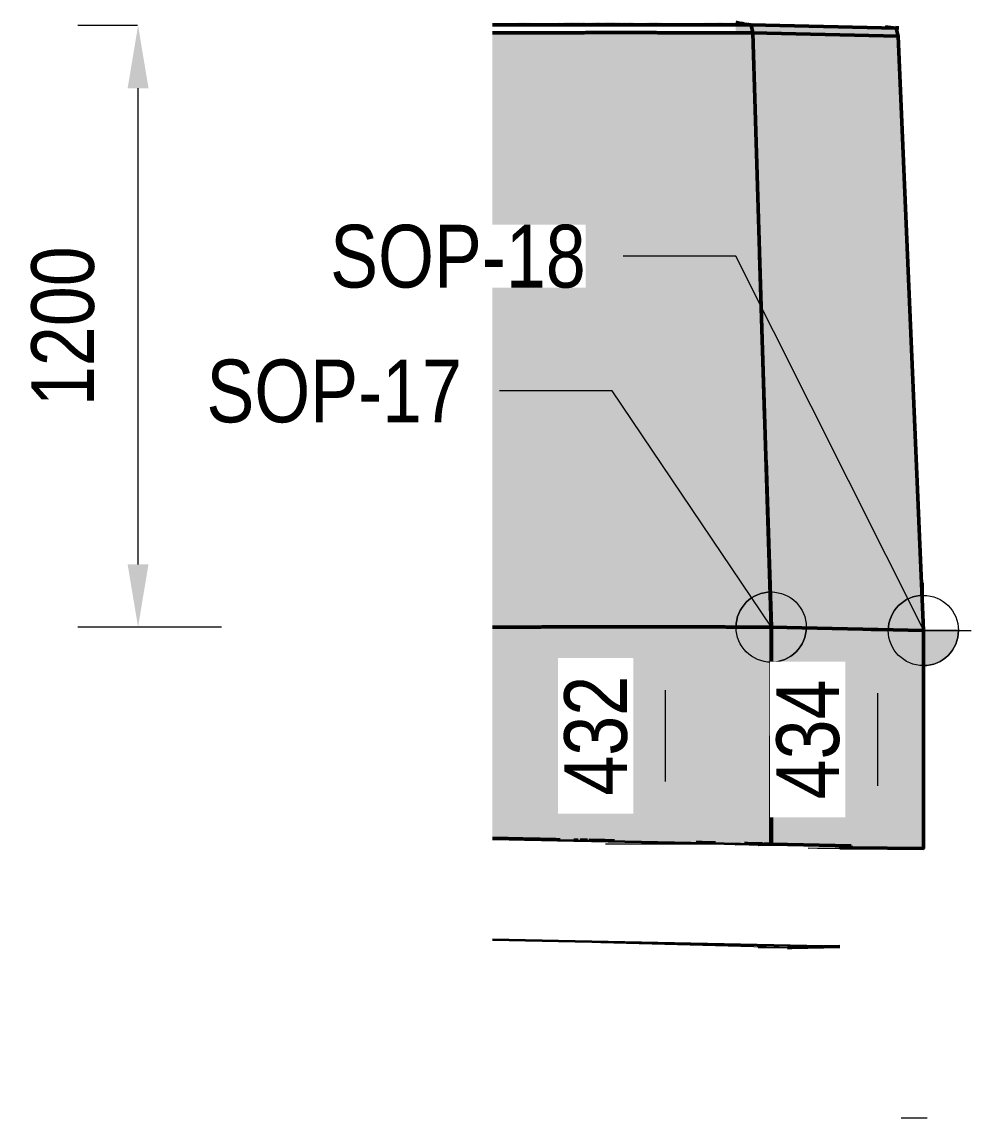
# Model space of a CAD drawing. Header units: metres. Extents: x 0 to 258, y 3 to 25.
# Drawn here: x 61.204 to 63.096, y 21.248 to 23.433 of the extents above; entities that cross this region are included whole.
import ezdxf

# ---------------------------------------------------------------- set-up
doc = ezdxf.new("R2010")
doc.units = ezdxf.units.M
doc.linetypes.add('JacobsDash', pattern=[0.0045, 0.003, -0.0015])
doc.layers.get('Defpoints').update_dxf_attribs({"color": 41})
for name, color, linetype, lineweight in [('A-ANNO-DIMS', 7, 'Continuous', 9), ('A-ANNO-NOTE', 7, 'Continuous', 9), ('A-FLOR', 7, 'Continuous', 50), ('A-FLOR-HDLN', 7, 'JacobsDash', 18), ('G-ANNO-TEXT', 7, 'Continuous', 9), ('S-FNDN', 7, 'Continuous', 50)]:
    doc.layers.add(name, color=color, linetype=linetype, lineweight=lineweight)
doc.styles.add('Arial Narrow_2', font='ARIALN.TTF', dxfattribs={"height": 0.125})
doc.styles.add('Arial Narrow_3', font='ARIALN.TTF', dxfattribs={"height": 0.125})
doc.dimstyles.new('Dimension_Standard_O__mm_', dxfattribs={"dimscale": 0.3048, "dimtxt": 0.127929, "dimasz": 0.410105, "dimexe": 0.393701, "dimexo": 0.246063, "dimgap": 0.246063, "dimtad": 1, "dimdec": 0, "dimlfac": 1000, "dimzin": 0, "dimdsep": 46, "dimtxsty": 'Arial Narrow_2', "dimsah": 1, "dimcen": 0.09, "dimaunit": 1, "dimadec": 4, "dimazin": 0, "dimtfac": 1, "dimtdec": 4, "dimtix": 1, "dimtmove": 0, "dimatfit": 3, "dimfxl": 1, "dimtvp": 1, "dimtfill": 1, "dimtolj": 1, "dimtzin": 0, "dimlwd": 18, "dimlwe": 18, "dimarcsym": 2})
doc.dimstyles.new('Dimension_Standard_O__mm__1', dxfattribs={"dimscale": 0.3048, "dimtxt": 0.127929, "dimasz": 0.410105, "dimexe": 0.393701, "dimexo": 0.246063, "dimgap": 0.246063, "dimtad": 1, "dimdec": 0, "dimlfac": 1000, "dimzin": 0, "dimdsep": 46, "dimtxsty": 'Arial Narrow_3', "dimsah": 1, "dimcen": 0.09, "dimaunit": 1, "dimadec": 4, "dimazin": 0, "dimtfac": 1, "dimtdec": 4, "dimtix": 1, "dimtmove": 0, "dimatfit": 3, "dimfxl": 1, "dimtvp": 1, "dimtfill": 1, "dimtolj": 1, "dimtzin": 0, "dimlwd": 18, "dimlwe": 18, "dimarcsym": 2})

# ---------------------------------------------------------------- blocks, each defined once
blk = doc.blocks.new('30_SFD_XSO_GeometryDataPoint_xyz_CS - 30_SFD_XSO_GeometryDataPoint_xyz_CS-4773378-Section 183')
at = {"layer": 'S-FNDN', "color": 252, "linetype": 'JacobsDash', "lineweight": 18, "true_color": 0x888888}
blk.add_line((1234.679, 21.2485), (1234.6275, 21.2485), dxfattribs=at)
blk = doc.blocks.new('CS_SYMB_SETOUT POINT - 5mm-2022283-Section 183')
at = {"layer": 'A-ANNO-NOTE'}
h = blk.add_hatch(color=256, dxfattribs=at)
edge = h.paths.add_edge_path()
edge.add_line((1234.3684, 22.2971), (1234.3684, 22.2271))
edge.add_line((1234.3684, 22.2271), (1234.2984, 22.2271))
edge.add_arc((1234.3684, 22.2271), 0.07, 90, 180, ccw=False)
h = blk.add_hatch(color=256, dxfattribs=at)
edge = h.paths.add_edge_path()
edge.add_line((1234.3684, 22.1571), (1234.3684, 22.2271))
edge.add_line((1234.3684, 22.2271), (1234.4384, 22.2271))
edge.add_arc((1234.3684, 22.2271), 0.07, 270, 360, ccw=False)
for p, q in [((1234.3684, 22.1321), (1234.3684, 22.3221)), ((1234.3684, 22.2271), (1234.3684, 22.2971)), ((1234.2734, 22.2271), (1234.4634, 22.2271)), ((1234.2984, 22.2271), (1234.3684, 22.2271)), ((1234.4384, 22.2271), (1234.3684, 22.2271)), ((1234.3684, 22.2271), (1234.3684, 22.1571))]:
    blk.add_line(p, q, dxfattribs=at)
blk.add_circle((1234.3684, 22.2271), 0.07, dxfattribs=at)
for start, end in [(90, 180), (270, 360)]:
    blk.add_arc((1234.3684, 22.2271), 0.07, start, end, dxfattribs=at)
blk = doc.blocks.new('DIMBLOCK18-Section 183')
at = {"layer": 'A-ANNO-DIMS', "color": 0, "lineweight": 18, "transparency": 16777216}
for p, q in [((61.4341, 23.4262), (61.3153, 23.4262)), ((61.4353, 22.3521), (61.4353, 23.3012)), ((61.6019, 22.2271), (61.3153, 22.2271))]:
    blk.add_line(p, q, dxfattribs=at)
at = {"layer": 'A-ANNO-DIMS', "color": 0, "transparency": 16777216}
for points in [[(61.4145, 23.3012), (61.4561, 23.3012), (61.4353, 23.4262)], [(61.4145, 22.3521), (61.4561, 22.3521), (61.4353, 22.2271)]]:
    blk.add_solid(points, dxfattribs=at)
at = {"layer": 'Defpoints', "color": 0, "transparency": 16777216}
for p in [(61.4353, 23.4262), (61.5091, 23.4262), (61.6769, 22.2271)]:
    blk.add_point(p, dxfattribs=at)
at = {"layer": 'A-ANNO-DIMS', "color": 0, "lineweight": 18, "transparency": 16777216, "insert": (61.2858, 22.8267), "char_height": 0.125, "width": 0.380132, "attachment_point": 5, "rotation": 90, "style": 'Arial Narrow_3', "bg_fill": 3, "box_fill_scale": 1.1, "bg_fill_color": 256, "bg_fill_true_color": 13158600, "bg_fill_transparency": 0}
blk.add_mtext('\\A1;\u200c1200', dxfattribs=at)
blk = doc.blocks.new('DIMBLOCK19-Section 183')
at = {"layer": 'A-ANNO-DIMS', "color": 0, "lineweight": 18, "transparency": 16777216}
for p, q in [((62.599, 22.2266), (62.3668, 22.2266)), ((62.4868, 21.9195), (62.4868, 22.1016)), ((62.599, 21.7945), (62.3668, 21.7945))]:
    blk.add_line(p, q, dxfattribs=at)
at = {"layer": 'A-ANNO-DIMS', "color": 0, "transparency": 16777216}
for points in [[(62.466, 22.1016), (62.5077, 22.1016), (62.4868, 22.2266)], [(62.466, 21.9195), (62.5077, 21.9195), (62.4868, 21.7945)]]:
    blk.add_solid(points, dxfattribs=at)
at = {"layer": 'Defpoints', "color": 0, "transparency": 16777216}
for p in [(62.4868, 22.2266), (62.674, 22.2266), (62.674, 21.7945)]:
    blk.add_point(p, dxfattribs=at)
at = {"layer": 'A-ANNO-DIMS', "color": 0, "lineweight": 18, "transparency": 16777216, "insert": (62.348, 22.0105), "char_height": 0.125, "width": 0.285099, "attachment_point": 5, "rotation": 90, "style": 'Arial Narrow_2', "bg_fill": 3, "box_fill_scale": 1.1, "bg_fill_color": 256, "bg_fill_true_color": 13158600, "bg_fill_transparency": 0}
blk.add_mtext('\\A1;432', dxfattribs=at)
blk = doc.blocks.new('DIMBLOCK20-Section 183')
at = {"layer": 'A-ANNO-DIMS', "color": 0, "lineweight": 18, "transparency": 16777216}
for p, q in [((62.8962, 22.2203), (63.0296, 22.2203)), ((62.9096, 21.911), (62.9096, 22.0953)), ((62.9255, 21.786), (62.7896, 21.786))]:
    blk.add_line(p, q, dxfattribs=at)
at = {"layer": 'A-ANNO-DIMS', "color": 0, "transparency": 16777216}
for points in [[(62.8888, 22.0953), (62.9304, 22.0953), (62.9096, 22.2203)], [(62.8888, 21.911), (62.9304, 21.911), (62.9096, 21.786)]]:
    blk.add_solid(points, dxfattribs=at)
at = {"layer": 'Defpoints', "color": 0, "transparency": 16777216}
for p in [(62.8212, 22.2203), (62.9096, 22.2203), (63.0005, 21.786)]:
    blk.add_point(p, dxfattribs=at)
at = {"layer": 'A-ANNO-DIMS', "color": 0, "lineweight": 18, "transparency": 16777216, "insert": (62.7708, 22.0031), "char_height": 0.125, "width": 0.285099, "attachment_point": 5, "rotation": 90, "style": 'Arial Narrow_2', "bg_fill": 3, "box_fill_scale": 1.1, "bg_fill_color": 256, "bg_fill_true_color": 13158600, "bg_fill_transparency": 0}
blk.add_mtext('\\A1;434', dxfattribs=at)

msp = doc.modelspace()

# ---------------------------------------------------------------- hatches: boundary and pattern name
at = {"layer": 'A-FLOR', "true_color": 0xc0c0c0}
h = msp.add_hatch(color=9, dxfattribs=at)
h.paths.add_polyline_path([(62.2014, 23.4296), (62.207, 23.4298), (62.2015, 23.4296)])
h.paths.add_polyline_path([(62.1691, 23.4279), (62.1692, 23.4277), (62.179, 23.4279), (62.2192, 23.4302), (62.2141, 23.43), (62.2116, 23.4304), (62.1929, 23.4296), (62.1691, 23.4279)])
h.paths.add_polyline_path([(62.1577, 23.4272), (62.167, 23.4277), (62.1601, 23.4274)])
h.paths.add_polyline_path([(62.6304, 23.4273), (62.648, 23.4286), (62.6237, 23.4321), (62.6237, 23.4321), (62.5955, 23.4315), (62.5995, 23.4322), (62.5948, 23.4322), (62.586, 23.432), (62.5762, 23.4319), (62.5745, 23.4321), (62.5169, 23.4287), (62.5107, 23.4285), (62.4987, 23.4276), (62.5107, 23.428), (62.5443, 23.4289), (62.5443, 23.4285), (62.5461, 23.4284), (62.556, 23.4285), (62.5571, 23.4282), (62.5553, 23.4276), (62.5632, 23.4281), (62.5595, 23.4273), (62.5686, 23.4278), (62.5691, 23.4281), (62.5745, 23.4279), (62.5748, 23.4278), (62.6182, 23.4286), (62.6215, 23.4283), (62.6267, 23.4284), (62.6266, 23.4278), (62.6253, 23.4273), (62.6377, 23.4277)])
h.paths.add_polyline_path([(62.1953, 23.4279), (62.1988, 23.4279), (62.1956, 23.4279)])
h.paths.add_polyline_path([(62.1894, 23.4273), (62.1989, 23.4278), (62.1942, 23.4276)])
h.paths.add_polyline_path([(62.1942, 23.4273), (62.1966, 23.4273), (62.1956, 23.4274)])
h.paths.add_polyline_path([(62.1989, 23.4273), (62.2091, 23.4279), (62.2091, 23.4279)])
h.paths.add_polyline_path([(62.2163, 23.4279), (62.2167, 23.4278), (62.2226, 23.4284)])
h.paths.add_polyline_path([(62.2059, 23.4273), (62.2094, 23.4274), (62.2091, 23.4275)])
h.paths.add_polyline_path([(62.2149, 23.4273), (62.2235, 23.4278), (62.215, 23.4273)])
h.paths.add_polyline_path([(62.2889, 23.4325), (62.2918, 23.4333), (62.2918, 23.4333), (62.2608, 23.4314), (62.2889, 23.4325)])
h.paths.add_polyline_path([(62.2576, 23.428), (62.2577, 23.4278), (62.3221, 23.4317), (62.3269, 23.4327), (62.328, 23.4333), (62.319, 23.4328), (62.3188, 23.4325), (62.3038, 23.4321), (62.2995, 23.432), (62.3054, 23.4328), (62.3043, 23.4333), (62.2819, 23.4314), (62.2823, 23.4312), (62.2891, 23.4311), (62.2827, 23.4304), (62.2649, 23.4292), (62.2762, 23.4292), (62.2577, 23.428)])
h.paths.add_polyline_path([(62.2475, 23.4273), (62.2557, 23.4278), (62.2497, 23.4275)])
h.paths.add_polyline_path([(62.5339, 23.4274), (62.5399, 23.4279), (62.5333, 23.4274)])
h.paths.add_polyline_path([(62.2676, 23.4274), (62.2932, 23.4283), (62.2932, 23.4278), (62.3333, 23.4294), (62.3523, 23.4307), (62.352, 23.4302), (62.3546, 23.4302), (62.3397, 23.4285), (62.3466, 23.4289), (62.4053, 23.4318), (62.4015, 23.432), (62.4086, 23.433), (62.3936, 23.4325), (62.3875, 23.4327), (62.3838, 23.4329), (62.3744, 23.433), (62.3628, 23.4327), (62.3564, 23.4326), (62.3554, 23.4332), (62.3512, 23.433), (62.3292, 23.4314), (62.3276, 23.4318), (62.2816, 23.4285), (62.27, 23.4277), (62.2653, 23.4274)])
h.paths.add_polyline_path([(62.2749, 23.4274), (62.285, 23.4279), (62.2762, 23.4274)])
h.paths.add_polyline_path([(62.2918, 23.4274), (62.3019, 23.4279), (62.2966, 23.4276)])
h.paths.add_polyline_path([(62.3063, 23.4274), (62.3158, 23.4279), (62.3064, 23.4274)])
h.paths.add_polyline_path([(62.4864, 23.4274), (62.5071, 23.4291), (62.5021, 23.4289), (62.5018, 23.4291), (62.4841, 23.4274)])
h.paths.add_polyline_path([(62.3222, 23.4274), (62.3309, 23.428), (62.3303, 23.4279)])
h.paths.add_polyline_path([(62.3264, 23.4274), (62.3346, 23.4279), (62.3309, 23.4277)])
h.paths.add_polyline_path([(62.4889, 23.4288), (62.4933, 23.4292), (62.4897, 23.4289)])
h.paths.add_polyline_path([(62.5074, 23.4314), (62.5069, 23.4316), (62.507, 23.4314)])
h.paths.add_polyline_path([(62.4503, 23.4281), (62.4503, 23.4279), (62.4866, 23.4295), (62.4792, 23.4283), (62.4866, 23.4287), (62.5118, 23.431), (62.5114, 23.4312), (62.4527, 23.4285)])
h.paths.add_polyline_path([(62.3715, 23.4274), (62.3841, 23.4279), (62.4065, 23.4291), (62.4257, 23.4307), (62.4121, 23.43), (62.3702, 23.4274)])
h.paths.add_polyline_path([(62.3796, 23.4274), (62.389, 23.4279), (62.385, 23.4277)])
h.paths.add_polyline_path([(62.402, 23.428), (62.4018, 23.4274), (62.4145, 23.4279), (62.4261, 23.4287), (62.4285, 23.4295), (62.4317, 23.4301), (62.4257, 23.4298), (62.4119, 23.4292), (62.3954, 23.4281), (62.3986, 23.4279), (62.4003, 23.4279)])
h.paths.add_polyline_path([(62.4121, 23.4274), (62.4207, 23.428), (62.4115, 23.4274)])
h.paths.add_polyline_path([(62.1705, 23.4287), (62.1753, 23.4291), (62.1719, 23.4288)])
h.paths.add_polyline_path([(62.155, 23.4277), (62.1988, 23.4309), (62.1988, 23.431), (62.2166, 23.4326), (62.2166, 23.433), (62.1772, 23.4305), (62.1685, 23.4298), (62.1672, 23.4291), (62.1627, 23.4287), (62.1599, 23.4282)])
h.paths.add_polyline_path([(62.225, 23.4278), (62.2348, 23.4285), (62.2328, 23.4285), (62.2251, 23.4278)])
h.paths.add_polyline_path([(62.3622, 23.4279), (62.4216, 23.4316), (62.4199, 23.4319), (62.4257, 23.4331), (62.4243, 23.4331), (62.4015, 23.4314), (62.3622, 23.4279)])
h.paths.add_polyline_path([(62.305, 23.4286), (62.3107, 23.429), (62.3064, 23.4287)])
h.paths.add_polyline_path([(62.3107, 23.4288), (62.3266, 23.4306), (62.3315, 23.4311), (62.3337, 23.4307), (62.3309, 23.4303), (62.3174, 23.4292)])
h.paths.add_polyline_path([(62.1937, 23.4293), (62.196, 23.4296), (62.1956, 23.4294)])
h.paths.add_polyline_path([(62.3007, 23.4295), (62.3038, 23.4298), (62.3021, 23.4295)])
h.paths.add_polyline_path([(62.4134, 23.4304), (62.4113, 23.4306), (62.4125, 23.4303)])
h.paths.add_polyline_path([(62.1414, 23.4297), (62.1607, 23.4309), (62.1558, 23.431), (62.1414, 23.4297)])
h.paths.add_polyline_path([(62.2826, 23.4298), (62.2835, 23.43), (62.2835, 23.4299)])
h.paths.add_polyline_path([(62.4443, 23.4298), (62.4798, 23.4319), (62.4808, 23.4325), (62.4759, 23.4324), (62.4651, 23.4322), (62.4631, 23.4326), (62.4595, 23.4326), (62.448, 23.4315), (62.4487, 23.4309), (62.45, 23.4305)])
h.paths.add_polyline_path([(62.3855, 23.4299), (62.3856, 23.43), (62.3857, 23.4299)])
h.paths.add_polyline_path([(62.5712, 23.4303), (62.5731, 23.4307), (62.5745, 23.4306)])
h.paths.add_polyline_path([(62.4641, 23.4304), (62.4762, 23.4315), (62.4675, 23.431), (62.4636, 23.4306)])
h.paths.add_polyline_path([(62.5571, 23.4305), (62.5611, 23.4309), (62.561, 23.4309)])
h.paths.add_polyline_path([(62.3917, 23.4319), (62.3918, 23.4321), (62.3918, 23.4319)])
h = msp.add_hatch(color=9, dxfattribs=at)
h.paths.add_polyline_path([(62.6714, 21.7937), (62.6975, 21.7944), (62.6969, 22.2451), (62.6971, 22.2244), (62.6966, 21.7944), (62.6705, 21.7937)])
h.paths.add_polyline_path([(62.6662, 23.2033), (62.6662, 23.2033), (62.6637, 23.2814)])
h.paths.add_polyline_path([(62.661, 23.3669), (62.661, 23.3669), (62.6595, 23.4118), (62.6558, 23.4273), (62.6484, 23.428), (62.6266, 23.4273), (62.6266, 23.4117), (62.6595, 23.4116), (62.6599, 23.3986)])
h.paths.add_polyline_path([(62.6422, 23.4272), (62.6457, 23.4278), (62.6534, 23.4277), (62.651, 23.4275), (62.6427, 23.4272)])
for points in [[(62.946, 23.4207), (62.9241, 23.4236), (62.6287, 23.4317), (62.6562, 23.4272), (62.814, 23.4237)], [(62.9503, 23.4052), (62.946, 23.4207), (62.6563, 23.4272), (62.6601, 23.4117), (62.7911, 23.4087)], [(63.0005, 21.7873), (63.0024, 21.7873), (63.0024, 22.2361), (62.9508, 23.4215), (62.9447, 23.4217), (62.9447, 23.4209), (62.946, 23.4207), (62.9504, 23.4041), (63.0005, 22.2105), (63.0005, 21.7908)], [(62.9513, 23.4214), (62.9508, 23.422), (62.9508, 23.4215)], [(62.6971, 22.2271), (62.6908, 22.4317), (62.6688, 23.1428), (62.6682, 23.142), (62.6595, 23.4117), (62.1685, 23.4117), (62.1414, 23.4117), (62.1414, 22.2272), (62.6934, 22.2272)], [(63.0005, 22.2203), (62.9503, 23.4052), (62.6595, 23.4117), (62.6975, 22.2271), (62.9508, 22.2215)], [(63.0005, 21.786), (63.0005, 22.2203), (62.6975, 22.2271), (62.6975, 21.7944), (62.8568, 21.7908), (62.8568, 21.7871)], [(62.6705, 21.7937), (62.6869, 21.7946), (62.1655, 21.8055), (62.1414, 21.8054), (62.1414, 21.8044), (62.6632, 21.7939)], [(62.8313, 21.7905), (62.8568, 21.7908), (62.6917, 21.7942), (62.6828, 21.7935), (62.813, 21.7908)], [(62.8339, 21.787), (62.8568, 21.7871), (62.8568, 21.7908), (62.8339, 21.7899), (62.8339, 21.7872)], [(62.9241, 21.7854), (62.9889, 21.7861), (62.8339, 21.787), (62.8339, 21.786), (62.906, 21.7855)]]:
    msp.add_hatch(color=9, dxfattribs=at).paths.add_polyline_path(points)
h = msp.add_hatch(color=9, dxfattribs=at)
h.paths.add_polyline_path([(62.535, 21.7979), (62.535, 21.7979), (62.5351, 21.7988)])
h.paths.add_polyline_path([(62.6966, 21.7944), (62.6971, 22.2271), (62.1803, 22.2272), (62.1414, 22.2266), (62.1414, 21.806), (62.6213, 21.7961), (62.659, 21.7952), (62.659, 21.7952), (62.6917, 21.7945)])
h = msp.add_hatch(color=9, dxfattribs=at)
edge = h.paths.add_edge_path()
edge.add_line((63.0024, 21.7859), (63.0024, 21.7873))
edge.add_line((63.0024, 21.7873), (63.0005, 21.7867))
edge.add_line((63.0005, 21.7867), (63.0005, 21.786))
edge.add_line((63.0005, 21.786), (63.0005, 21.7859))

# ---------------------------------------------------------------- linework, layer by layer
at = {"layer": 'A-FLOR'}
for p, q in [((62.6266, 23.4321), (62.6422, 23.4295)), ((62.6276, 23.432), (62.6287, 23.4319)), ((62.6287, 23.4319), (62.6342, 23.431)), ((62.6365, 23.4306), (62.6385, 23.4303)), ((62.6403, 23.43), (62.6422, 23.4297)), ((62.6426, 23.4296), (62.6441, 23.4293)), ((62.6461, 23.429), (62.6479, 23.4287)), ((62.6495, 23.4285), (62.6515, 23.4282)), ((62.6518, 23.4281), (62.6526, 23.428)), ((62.6532, 23.4279), (62.6543, 23.4277)), ((62.6549, 23.4276), (62.6568, 23.4273)), ((62.6563, 23.4272), (62.946, 23.4207)), ((62.6572, 23.4272), (62.6604, 23.4117)), ((62.9455, 23.4208), (62.9241, 23.4236)), ((62.949, 23.4217), (62.9447, 23.4222)), ((62.9513, 23.4214), (62.949, 23.4217)), ((62.9503, 23.4052), (62.6595, 23.4117)), ((62.6604, 23.4117), (62.6841, 22.6473)), ((62.946, 23.4207), (62.9503, 23.4052)), ((63.0005, 22.2203), (62.9503, 23.4052)), ((62.6737, 22.9689), (62.6852, 22.6105)), ((62.6852, 22.6104), (62.6971, 22.2271)), ((62.6869, 22.5595), (62.6975, 22.2271)), ((62.6971, 22.2271), (62.6966, 21.7944)), ((62.6975, 22.2271), (63.0005, 22.2203)), ((62.6975, 22.2271), (62.6975, 21.7944)), ((63.0005, 21.786), (63.0005, 22.2203)), ((62.6956, 21.7944), (62.6715, 21.7937)), ((62.6975, 21.7944), (62.6725, 21.7937)), ((62.6975, 21.7944), (62.8568, 21.7908)), ((62.8555, 21.7908), (62.8327, 21.7905)), ((62.8339, 21.787), (62.8568, 21.7871)), ((62.8568, 21.7908), (62.8568, 21.7871)), ((62.8568, 21.7871), (63.0005, 21.786)), ((63.0005, 21.7873), (63.0024, 21.7873)), ((62.7379, 21.5887), (62.7294, 21.5877)), ((62.8339, 21.5904), (62.7382, 21.5887))]:
    msp.add_line(p, q, dxfattribs=at)
at = {"layer": 'A-FLOR', "lineweight": 35}
for p, q in [((62.8339, 21.7904), (62.1414, 21.8044)), ((62.1414, 21.6044), (62.8339, 21.5904))]:
    msp.add_line(p, q, dxfattribs=at)
at = {"layer": 'A-FLOR', "lineweight": 18}
for p, q in [((62.358, 21.5986), (62.7382, 21.5887)), ((62.6711, 21.5888), (62.7365, 21.5887)), ((62.7373, 21.5887), (62.7095, 21.5881))]:
    msp.add_line(p, q, dxfattribs=at)
at = {"layer": 'A-FLOR'}
for points, knots in [([(62.1414, 23.4272), (62.1427, 23.4272), (62.1461, 23.4272), (62.154, 23.4272), (62.1621, 23.4272), (62.1684, 23.4273), (62.1697, 23.4273)], [0.852252434, 0.852252434, 0.852252434, 0.852252434, 0.853515625, 0.85546875, 0.859375, 0.860374919, 0.860374919, 0.860374919, 0.860374919]), ([(62.1697, 23.4273), (62.1709, 23.4273), (62.1746, 23.4273), (62.1834, 23.4273), (62.1951, 23.4273), (62.2041, 23.4273), (62.2082, 23.4273)], [0.86038141, 0.86038141, 0.86038141, 0.86038141, 0.86132812, 0.86328125, 0.8671875, 0.87071752, 0.87071752, 0.87071752, 0.87071752]), ([(62.2082, 23.4273), (62.2086, 23.4273), (62.2136, 23.4273), (62.2206, 23.4273), (62.2289, 23.4273), (62.2349, 23.4273), (62.2407, 23.4273), (62.2469, 23.4273), (62.2533, 23.4273), (62.2594, 23.4273), (62.2635, 23.4274), (62.2653, 23.4274)], [0.87072288, 0.87072288, 0.87072288, 0.87072288, 0.87109375, 0.875, 0.87695312, 0.87890625, 0.88085938, 0.8828125, 0.88476562, 0.88671875, 0.88816677, 0.88816677, 0.88816677, 0.88816677]), ([(62.2653, 23.4274), (62.2659, 23.4274), (62.2689, 23.4274), (62.2768, 23.4274), (62.2865, 23.4274), (62.2962, 23.4274), (62.3036, 23.4274), (62.3108, 23.4274), (62.32, 23.4274), (62.3286, 23.4274), (62.3366, 23.4274), (62.3446, 23.4274), (62.3546, 23.4274), (62.3681, 23.4274), (62.3799, 23.4274), (62.3897, 23.4274), (62.3973, 23.4274), (62.4048, 23.4274), (62.412, 23.4274), (62.419, 23.4274), (62.4279, 23.4274), (62.4364, 23.4274), (62.4443, 23.4274), (62.4521, 23.4274), (62.4622, 23.4274), (62.4733, 23.4274), (62.4827, 23.4274), (62.4901, 23.4274), (62.4976, 23.4274), (62.5048, 23.4274), (62.5118, 23.4274), (62.5184, 23.4274), (62.5245, 23.4274), (62.5301, 23.4274), (62.5337, 23.4274), (62.5352, 23.4274)], [0.88817065, 0.88817065, 0.88817065, 0.88817065, 0.88867188, 0.890625, 0.89453125, 0.89648438, 0.8984375, 0.90039062, 0.90234375, 0.90625, 0.90820312, 0.91015625, 0.9140625, 0.91796875, 0.921875, 0.92382812, 0.92578125, 0.92773438, 0.9296875, 0.93164062, 0.93359375, 0.9375, 0.93945312, 0.94140625, 0.9453125, 0.94921875, 0.95117188, 0.953125, 0.95507812, 0.95703125, 0.95898438, 0.9609375, 0.96289062, 0.96484375, 0.96638655, 0.96638655, 0.96638655, 0.96638655]), ([(62.5353, 23.4274), (62.5377, 23.4273), (62.5421, 23.4273), (62.5486, 23.4273), (62.5567, 23.4273), (62.5674, 23.4273), (62.5809, 23.4273), (62.592, 23.4273), (62.6009, 23.4273), (62.6074, 23.4273), (62.6137, 23.4273), (62.6192, 23.4273), (62.6239, 23.4273), (62.6288, 23.4273), (62.633, 23.4272), (62.6361, 23.4272)], [0.96639303, 0.96639303, 0.96639303, 0.96639303, 0.96875, 0.97070312, 0.97265625, 0.9765625, 0.98046875, 0.984375, 0.98632812, 0.98828125, 0.99023438, 0.9921875, 0.99316406, 0.99414062, 0.99609375, 0.99609375, 0.99609375, 0.99609375]), ([(62.6427, 23.4272), (62.6438, 23.4272), (62.648, 23.4272), (62.6524, 23.4272), (62.6557, 23.4272)], [0.997414752, 0.997414752, 0.997414752, 0.997414752, 0.998046875, 0.999751252, 0.999751252, 0.999751252, 0.999751252]), ([(62.6595, 23.4117), (62.6561, 23.4117), (62.6488, 23.4117), (62.639, 23.4117), (62.632, 23.4117), (62.6272, 23.4117), (62.6225, 23.4117), (62.6169, 23.4117), (62.6106, 23.4117), (62.6041, 23.4117), (62.5952, 23.4118), (62.5841, 23.4118), (62.5704, 23.4118), (62.5596, 23.4118), (62.5513, 23.4118), (62.5431, 23.4118), (62.535, 23.4118), (62.5269, 23.4118), (62.5207, 23.4118), (62.5141, 23.4118), (62.507, 23.4118), (62.4998, 23.4118), (62.4923, 23.4118), (62.4849, 23.4118), (62.4754, 23.4118), (62.4642, 23.4119), (62.4539, 23.4119), (62.446, 23.4119), (62.4378, 23.4119), (62.4293, 23.4119), (62.4202, 23.4119), (62.4132, 23.4119), (62.406, 23.4119), (62.3984, 23.4119), (62.3908, 23.4119), (62.381, 23.4119), (62.3691, 23.4119), (62.3555, 23.4119), (62.3452, 23.4119), (62.3371, 23.4119), (62.3289, 23.4119), (62.3202, 23.4118), (62.311, 23.4118), (62.3038, 23.4118), (62.2963, 23.4118), (62.2865, 23.4118), (62.2768, 23.4118), (62.267, 23.4118), (62.2599, 23.4118), (62.2531, 23.4118), (62.2466, 23.4118), (62.2403, 23.4118), (62.2344, 23.4118), (62.2283, 23.4118), (62.2199, 23.4118), (62.2088, 23.4118), (62.1946, 23.4117), (62.1824, 23.4117), (62.1723, 23.4117), (62.1622, 23.4117), (62.1529, 23.4117), (62.1453, 23.4117), (62.1423, 23.4117), (62.1414, 23.4117)], [-0.9998447, -0.9998447, -0.9998447, -0.9998447, -0.9980469, -0.9960938, -0.9941406, -0.9931641, -0.9921875, -0.9902344, -0.9882812, -0.9863281, -0.984375, -0.9804688, -0.9765625, -0.9726562, -0.9707031, -0.96875, -0.9648438, -0.9628906, -0.9609375, -0.9589844, -0.9570312, -0.9550781, -0.953125, -0.9511719, -0.9492188, -0.9453125, -0.9414062, -0.9394531, -0.9375, -0.9335938, -0.9316406, -0.9296875, -0.9277344, -0.9257812, -0.9238281, -0.921875, -0.9179688, -0.9140625, -0.9101562, -0.9082031, -0.90625, -0.9023438, -0.9003906, -0.8984375, -0.8964844, -0.8945312, -0.890625, -0.8886719, -0.8867188, -0.8847656, -0.8828125, -0.8808594, -0.8789062, -0.8769531, -0.875, -0.8710938, -0.8671875, -0.8632812, -0.8613281, -0.859375, -0.8554688, -0.8535156, -0.8526653, -0.8526653, -0.8526653, -0.8526653]), ([(62.1414, 22.2272), (62.1455, 22.2272), (62.1597, 22.2272), (62.1842, 22.2272), (62.2146, 22.2272), (62.2445, 22.2273), (62.275, 22.2273), (62.3056, 22.2273), (62.3359, 22.2273), (62.3657, 22.2273), (62.3961, 22.2273), (62.4217, 22.2273), (62.442, 22.2273), (62.4571, 22.2273), (62.4719, 22.2273), (62.4867, 22.2273), (62.5018, 22.2273), (62.5171, 22.2273), (62.5321, 22.2273), (62.5466, 22.2273), (62.5604, 22.2273), (62.5748, 22.2273), (62.5896, 22.2273), (62.6045, 22.2273), (62.6194, 22.2272), (62.6311, 22.2272), (62.6403, 22.2272), (62.6469, 22.2272), (62.6534, 22.2272), (62.659, 22.2272), (62.6637, 22.2272), (62.6686, 22.2272), (62.6756, 22.2272), (62.6858, 22.2272), (62.6933, 22.2272), (62.6971, 22.2271)], [0.8562143, 0.8562143, 0.8562143, 0.8562143, 0.859375, 0.8671875, 0.875, 0.8828125, 0.890625, 0.8984375, 0.90625, 0.9140625, 0.921875, 0.9296875, 0.9335938, 0.9375, 0.9414062, 0.9453125, 0.9492188, 0.953125, 0.9570312, 0.9609375, 0.9648438, 0.96875, 0.9726562, 0.9765625, 0.9804688, 0.984375, 0.9863281, 0.9882812, 0.9902344, 0.9921875, 0.9931641, 0.9941406, 0.9960938, 0.9980469, 1, 1, 1, 1]), ([(62.2231, 21.8044), (62.2344, 21.8042), (62.2523, 21.8038), (62.2702, 21.8034), (62.2768, 21.8033)], [-0.53846154, -0.53846154, -0.53846154, -0.53846154, -0.5, -0.477839, -0.477839, -0.477839, -0.477839]), ([(62.3336, 21.8021), (62.3421, 21.802), (62.3592, 21.8016), (62.3764, 21.8013), (62.385, 21.8011)], [-0.41348301, -0.41348301, -0.41348301, -0.41348301, -0.38461538, -0.35531701, -0.35531701, -0.35531701, -0.35531701]), ([(62.6442, 21.7956), (62.6505, 21.7954), (62.6625, 21.7952), (62.6743, 21.7949), (62.6799, 21.7948)], [-0.06033004, -0.06033004, -0.06033004, -0.06033004, -0.03846154, -0.01925885, -0.01925885, -0.01925885, -0.01925885])]:
    msp.add_open_spline(points, degree=3, knots=knots, dxfattribs=at)
for points in [[(62.6361, 23.4272), (62.6381, 23.4272), (62.6404, 23.4272), (62.6427, 23.4272)], [(62.1414, 21.806), (62.146, 21.8059), (62.1505, 21.8058), (62.1551, 21.8057)], [(62.1551, 21.8057), (62.1664, 21.8055), (62.189, 21.8051), (62.2117, 21.8046), (62.2231, 21.8044)], [(62.3038, 21.8027), (62.3067, 21.8027), (62.3096, 21.8026), (62.3124, 21.8026)], [(62.3166, 21.8025), (62.3214, 21.8024), (62.3261, 21.8023), (62.3309, 21.8022)], [(62.5475, 21.7977), (62.5524, 21.7976), (62.5574, 21.7975), (62.5624, 21.7973)], [(62.5624, 21.7973), (62.5703, 21.7972), (62.5782, 21.797), (62.5861, 21.7968)], [(62.6829, 21.7947), (62.6874, 21.7946), (62.692, 21.7945), (62.6966, 21.7944)]]:
    msp.add_open_spline(points, degree=3, dxfattribs=at)
at = {"layer": 'A-FLOR-HDLN'}
for p, q in [((62.6342, 23.431), (62.6365, 23.4306)), ((62.6385, 23.4303), (62.6403, 23.43)), ((62.6422, 23.4297), (62.6426, 23.4296)), ((62.6422, 23.4295), (62.6558, 23.4273)), ((62.6441, 23.4293), (62.6461, 23.429)), ((62.648, 23.4287), (62.6495, 23.4285)), ((62.6515, 23.4281), (62.6518, 23.4281)), ((62.6526, 23.428), (62.6532, 23.4279)), ((62.6543, 23.4277), (62.6549, 23.4276)), ((62.6595, 23.4117), (62.6563, 23.4272)), ((62.6595, 23.4117), (62.6737, 22.9689)), ((62.6694, 21.7937), (62.6257, 21.7925)), ((62.6704, 21.7937), (62.6266, 21.7925)), ((62.8299, 21.7904), (62.7708, 21.7896)), ((62.7708, 21.7865), (62.8339, 21.787)), ((62.9975, 21.7859), (62.9241, 21.7854)), ((62.9447, 21.7863), (62.9465, 21.7864)), ((62.1414, 21.6042), (62.3579, 21.5986))]:
    msp.add_line(p, q, dxfattribs=at)
at = {"layer": 'A-FLOR-HDLN', "flags": 128}
msp.add_lwpolyline([(62.9502, 21.7864), (62.9675, 21.7867), (62.985, 21.787), (63.0005, 21.7873)], dxfattribs=at)
at = {"layer": 'A-FLOR-HDLN'}
for points, knots in [([(62.2768, 21.8033), (62.2816, 21.8032), (62.2906, 21.803), (62.2996, 21.8028), (62.3038, 21.8028)], [-0.47778301, -0.47778301, -0.47778301, -0.47778301, -0.46153846, -0.44728169, -0.44728169, -0.44728169, -0.44728169]), ([(62.3851, 21.8011), (62.3878, 21.801), (62.4019, 21.8007), (62.4273, 21.8002), (62.4612, 21.7995), (62.495, 21.7988), (62.5237, 21.7982), (62.5412, 21.7978), (62.5474, 21.7977)], [-0.3552611, -0.3552611, -0.3552611, -0.3552611, -0.3461538, -0.3076923, -0.2692308, -0.2307692, -0.1923077, -0.1709087, -0.1709087, -0.1709087, -0.1709087]), ([(62.5861, 21.7968), (62.6007, 21.7965), (62.62, 21.7961), (62.6393, 21.7957), (62.6441, 21.7956)], [-0.12674104, -0.12674104, -0.12674104, -0.12674104, -0.07692308, -0.06038614, -0.06038614, -0.06038614, -0.06038614])]:
    msp.add_open_spline(points, degree=3, knots=knots, dxfattribs=at)
for points in [[(62.3125, 21.8026), (62.3138, 21.8025), (62.3152, 21.8025), (62.3166, 21.8025)], [(62.3309, 21.8022), (62.3318, 21.8022), (62.3327, 21.8022), (62.3335, 21.8021)], [(62.68, 21.7948), (62.6809, 21.7948), (62.6819, 21.7947), (62.6828, 21.7947)]]:
    msp.add_open_spline(points, degree=3, dxfattribs=at)
at = {"layer": 'G-ANNO-TEXT'}
for p, q in [((62.4056, 22.9664), (62.4024, 22.9664)), ((62.6264, 22.9664), (62.4056, 22.9664)), ((63.0013, 22.2202), (62.6264, 22.9664)), ((62.159, 22.6977), (62.1559, 22.6977)), ((62.3799, 22.6977), (62.159, 22.6977)), ((62.6979, 22.227), (62.3799, 22.6977))]:
    msp.add_line(p, q, dxfattribs=at)

# ---------------------------------------------------------------- block references
at = {"layer": 'A-ANNO-NOTE'}
for p in [(-1171.6713, 0), (-1171.3679, -0.0068)]:
    msp.add_blockref('CS_SYMB_SETOUT POINT - 5mm-2022283-Section 183', p, dxfattribs=at)
at = {"layer": 'S-FNDN', "color": 252, "linetype": 'JacobsDash', "lineweight": 18, "true_color": 0x888888}
msp.add_blockref('30_SFD_XSO_GeometryDataPoint_xyz_CS - 30_SFD_XSO_GeometryDataPoint_xyz_CS-4773378-Section 183', (-1171.6713, 0), dxfattribs=at)

# ---------------------------------------------------------------- texts
at = {"layer": 'G-ANNO-TEXT', "insert": (61.5715, 22.7602), "char_height": 0.125, "attachment_point": 1, "style": 'Arial Narrow_2', "bg_fill": 3, "box_fill_scale": 1, "bg_fill_color": 256, "bg_fill_true_color": 13158600, "bg_fill_transparency": 0}
msp.add_mtext('SOP-17', dxfattribs=at)

# ---------------------------------------------------------------- next in the draw order: texts
at = {"layer": 'G-ANNO-TEXT', "insert": (61.8181, 23.0289), "char_height": 0.125, "attachment_point": 1, "style": 'Arial Narrow_2', "bg_fill": 3, "box_fill_scale": 1, "bg_fill_color": 256, "bg_fill_true_color": 13158600, "bg_fill_transparency": 0}
msp.add_mtext('SOP-18', dxfattribs=at)

# ---------------------------------------------------------------- next in the draw order: dimensions: what is measured, and where the dimension line sits
at = {"layer": 'A-ANNO-DIMS', "lineweight": 18}
dim = msp.add_linear_dim(base=(61.4353, 23.4262), p1=(61.6769, 22.2271), p2=(61.5091, 23.4262), angle=90, text='\u200c1200', dimstyle='Dimension_Standard_O__mm__1', override={"dimpost": '<>', "dimfxl": 1.21078}, dxfattribs=at)
dim.commit()
dim.dimension.update_dxf_attribs({"geometry": 'DIMBLOCK18-Section 183', "text_midpoint": (61.2858, 22.8267)})
for base, p1, p2, override, picture, middle in [((62.4868, 22.2266), (62.674, 21.7945), (62.674, 22.2266), {"dimpost": '<>', "dimfxl": 0.432107}, 'DIMBLOCK19-Section 183', (62.348, 22.0105)), ((62.9096, 22.2203), (63.0005, 21.786), (62.8212, 22.2203), {"dimpost": '<>', "dimfxl": 0.469937}, 'DIMBLOCK20-Section 183', (62.7708, 22.0031))]:
    dim = msp.add_linear_dim(base=base, p1=p1, p2=p2, angle=90, dimstyle='Dimension_Standard_O__mm_', override=override, dxfattribs=at)
    dim.commit()
    dim.dimension.update_dxf_attribs({"geometry": picture, "text_midpoint": middle})

doc.saveas('drawing.dxf')
